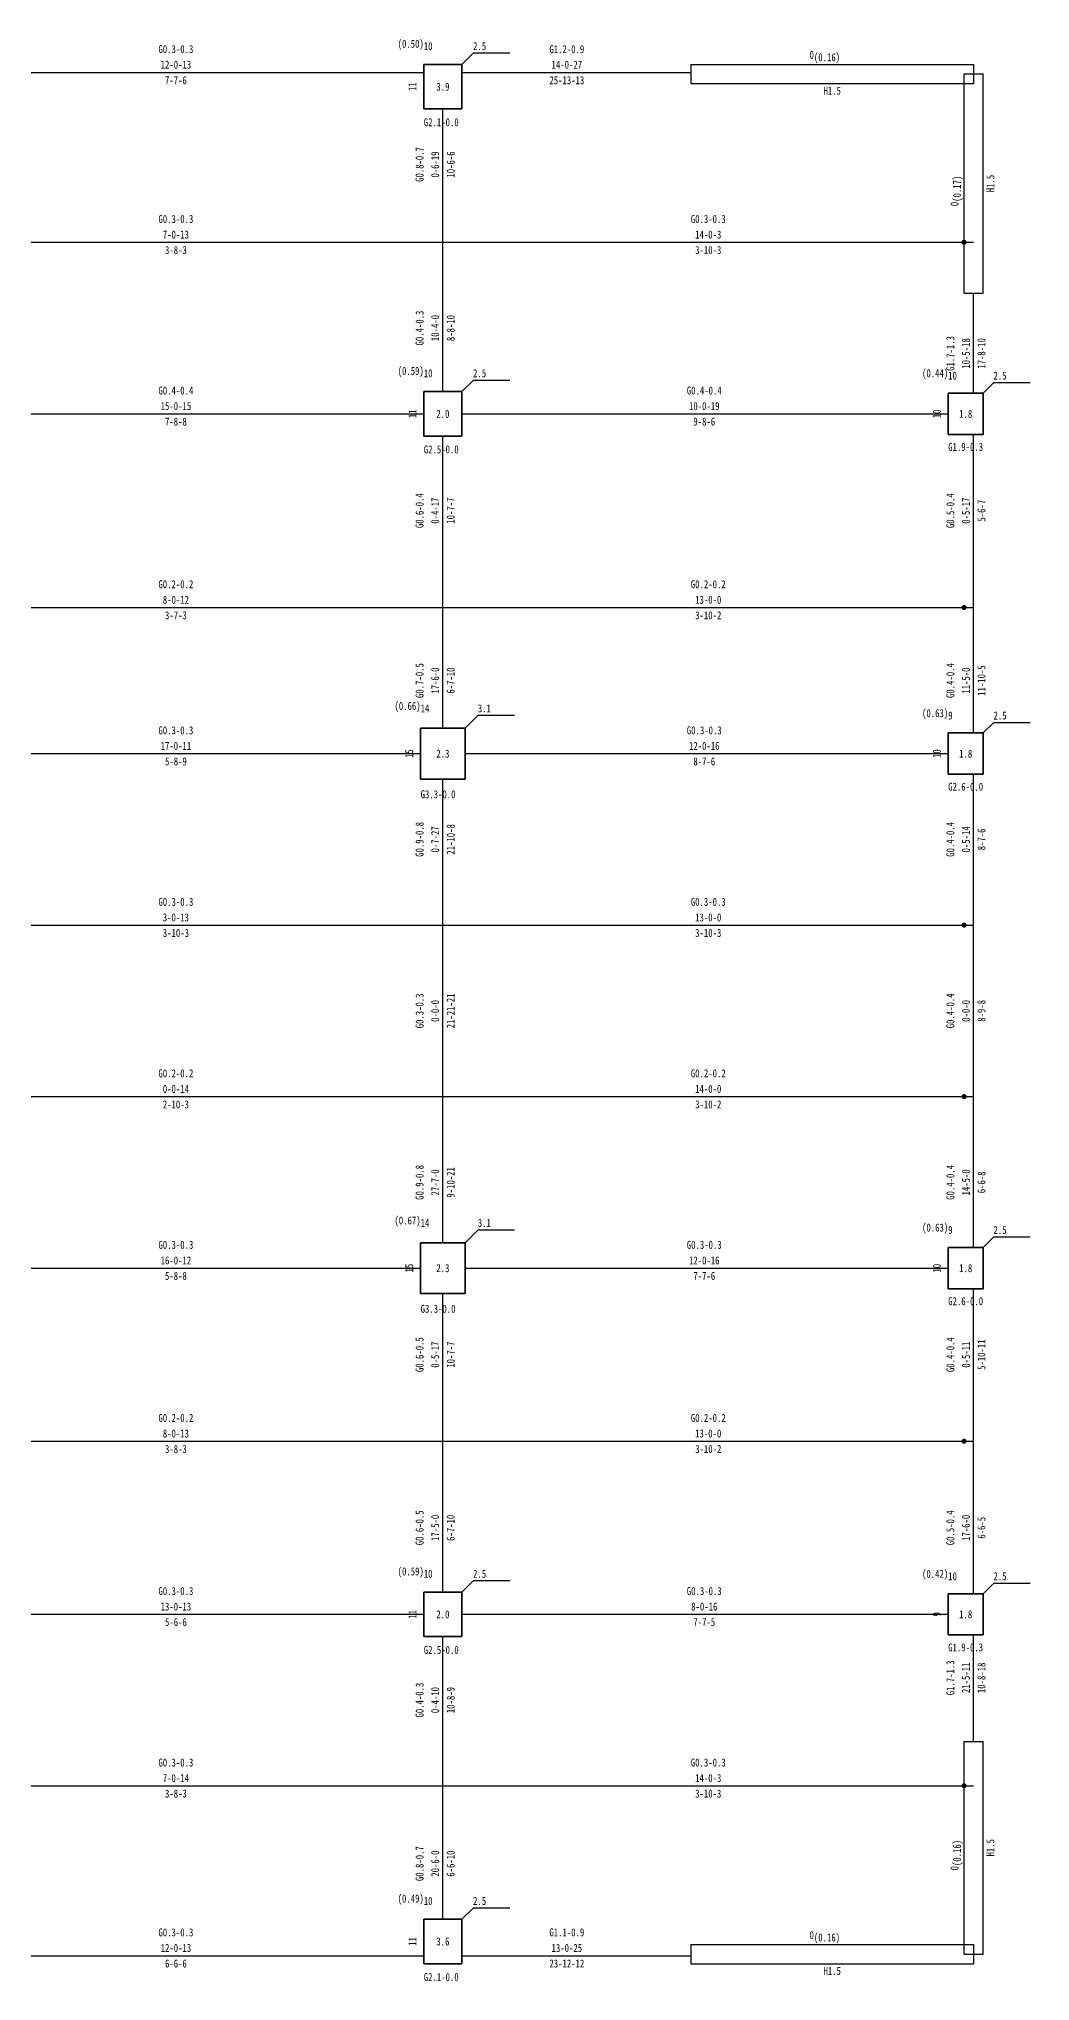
# Model space of a CAD drawing. Header units: millimetres. Extents: x -1455 to 850709, y 32926 to 221881.
# Drawn here: x 246144 to 261738, y 131225 to 161803 of the extents above; entities that cross this region are included whole.
import ezdxf
from ezdxf.enums import TextEntityAlignment as Align

# ---------------------------------------------------------------- set-up
doc = ezdxf.new("R2010")
doc.units = ezdxf.units.MM
for name, color, linetype, lineweight in [('层15100', 134, 'Continuous', 25), ('层15101', 52, 'Continuous', 25), ('层15103', 84, 'Continuous', 25), ('层15220', 4, 'Continuous', 25), ('层15221', 2, 'Continuous', 25), ('层15223', 3, 'Continuous', 25)]:
    doc.layers.add(name, color=color, linetype=linetype, lineweight=lineweight)
doc.styles.add('宋体', font='')
doc.styles.get('宋体').set_extended_font_data('宋体')

# ---------------------------------------------------------------- blocks, each defined once
blk = doc.blocks.new('5FLOOR')
at = {"layer": '层15100'}
for p, q in [((44.375, 41.275), (52.2, 41.274)), ((52.8, 41.274), (56.4, 41.274)), ((52.5, 38.6), (52.5, 40.7)), ((44.1, 38.6), (52.5, 38.6)), ((52.5, 36.25), (52.5, 38.6)), ((52.5, 38.6), (60.85, 38.6)), ((44.375, 35.9), (52.2, 35.9)), ((52.8, 35.9), (60.45, 35.9)), ((52.5, 32.85), (52.5, 35.55)), ((60.85, 32.85), (60.85, 35.575)), ((52.5, 30.95), (52.5, 32.85)), ((60.85, 30.875), (60.85, 32.85)), ((44.375, 30.55), (52.15, 30.55)), ((52.85, 30.55), (60.45, 30.55)), ((52.5, 27.85), (52.5, 30.15)), ((60.85, 27.85), (60.85, 30.225)), ((52.5, 25.15), (52.5, 27.85)), ((60.85, 25.15), (60.85, 27.85)), ((52.5, 22.85), (52.5, 25.15)), ((60.85, 22.775), (60.85, 25.15)), ((44.375, 22.45), (52.15, 22.45)), ((52.85, 22.45), (60.45, 22.45)), ((52.5, 19.725), (52.5, 22.05)), ((60.85, 19.725), (60.85, 22.125)), ((52.5, 17.35), (52.5, 19.725)), ((60.85, 17.325), (60.85, 19.725)), ((44.375, 17), (52.2, 17)), ((52.8, 17), (60.45, 17)), ((52.5, 14.3), (52.5, 16.65)), ((44.1, 14.3), (52.5, 14.3)), ((52.5, 12.2), (52.5, 14.3)), ((52.5, 14.3), (60.85, 14.3)), ((44.375, 11.626), (52.2, 11.625)), ((52.8, 11.625), (56.4, 11.626))]:
    blk.add_line(p, q, dxfattribs=at)
at = {"layer": '层15100', "color": 2}
for p, q in [((60.85, 36.225), (60.85, 37.8)), ((60.85, 15), (60.85, 16.675))]:
    blk.add_line(p, q, dxfattribs=at)
at = {"layer": '层15100', "color": 4}
for p, q in [((44.1, 32.85), (52.5, 32.85)), ((52.5, 32.85), (60.85, 32.85)), ((44.1, 27.85), (52.5, 27.85)), ((52.5, 27.85), (60.85, 27.85)), ((44.1, 25.15), (52.5, 25.15)), ((52.5, 25.15), (60.85, 25.15)), ((44.1, 19.725), (52.5, 19.725)), ((52.5, 19.725), (60.85, 19.725))]:
    blk.add_line(p, q, dxfattribs=at)
at = {"layer": '层15100', "color": 1, "linetype": 'Continuous', "const_width": 0.04}
for points in [[(60.72, 38.6, 1), (60.68, 38.6, 1)], [(60.72, 32.85, 1), (60.68, 32.85, 1)], [(60.72, 27.85, 1), (60.68, 27.85, 1)], [(60.72, 25.15, 1), (60.68, 25.15, 1)], [(60.72, 19.725, 1), (60.68, 19.725, 1)], [(60.72, 14.3, 1), (60.68, 14.3, 1)]]:
    blk.add_lwpolyline(points, format="xyb", close=True, dxfattribs=at)
at = {"layer": '层15103'}
for p, q in [((56.4, 41.4), (60.85, 41.4)), ((56.4, 41.4), (56.4, 41.1)), ((60.85, 41.4), (60.85, 41.1)), ((56.4, 41.1), (60.85, 41.1)), ((60.7, 38.6), (60.7, 41.25)), ((60.7, 41.25), (61, 41.25)), ((61, 38.6), (61, 41.25)), ((60.7, 37.8), (60.7, 38.6)), ((61, 37.8), (61, 38.6)), ((60.7, 37.8), (61, 37.8)), ((60.7, 14.3), (60.7, 15)), ((60.7, 15), (61, 15)), ((61, 14.3), (61, 15)), ((60.7, 11.65), (60.7, 14.3)), ((61, 11.65), (61, 14.3)), ((56.4, 11.8), (60.85, 11.8)), ((56.4, 11.8), (56.4, 11.5)), ((60.7, 11.65), (61, 11.65)), ((60.85, 11.8), (60.85, 11.5)), ((56.4, 11.5), (60.85, 11.5))]:
    blk.add_line(p, q, dxfattribs=at)
at = {"layer": '层15221'}
for p, q in [((52.8, 41.4), (52.975, 41.575)), ((53.551, 41.575), (52.975, 41.575)), ((52.8, 36.25), (52.975, 36.425)), ((53.551, 36.425), (52.975, 36.425)), ((61, 36.225), (61.162, 36.388)), ((61.738, 36.388), (61.162, 36.388)), ((52.85, 30.95), (53.05, 31.15)), ((53.626, 31.15), (53.05, 31.15)), ((61, 30.875), (61.162, 31.037)), ((61.738, 31.037), (61.162, 31.037)), ((52.85, 22.85), (53.05, 23.05)), ((53.626, 23.05), (53.05, 23.05)), ((61, 22.775), (61.162, 22.938)), ((61.738, 22.938), (61.162, 22.938)), ((52.8, 17.35), (52.975, 17.525)), ((53.551, 17.525), (52.975, 17.525)), ((61, 17.325), (61.162, 17.487)), ((61.738, 17.487), (61.162, 17.487)), ((52.8, 12.2), (52.975, 12.375)), ((53.551, 12.375), (52.975, 12.375))]:
    blk.add_line(p, q, dxfattribs=at)
at = {"layer": '层15220', "style": '宋体', "width": 0.8}
for s, p in [('G0.3-0.3', (48.3, 41.642)), ('G1.2-0.9', (54.45, 41.641)), ('12-0-13', (48.3, 41.397)), ('14-0-27', (54.45, 41.396)), ('7-7-6', (48.3, 41.152)), ('25-13-13', (54.45, 41.152)), ('G0.3-0.3', (48.3, 38.967)), ('G0.3-0.3', (56.675, 38.967)), ('7-0-13', (48.3, 38.722)), ('3-8-3', (48.3, 38.478)), ('3-10-3', (56.675, 38.478)), ('14-0-3', (56.675, 38.722)), ('G0.4-0.4', (48.3, 36.267)), ('15-0-15', (48.3, 36.022)), ('G0.4-0.4', (56.612, 36.267)), ('10-0-19', (56.612, 36.022)), ('7-8-8', (48.3, 35.778)), ('9-8-6', (56.612, 35.778)), ('G0.2-0.2', (48.3, 33.217)), ('8-0-12', (48.3, 32.972)), ('G0.2-0.2', (56.675, 33.217)), ('13-0-0', (56.675, 32.972)), ('3-7-3', (48.3, 32.728)), ('3-10-2', (56.675, 32.728)), ('G0.3-0.3', (48.3, 30.917)), ('G0.3-0.3', (56.612, 30.917)), ('17-0-11', (48.3, 30.672)), ('12-0-16', (56.612, 30.672)), ('5-8-9', (48.3, 30.428)), ('8-7-6', (56.612, 30.428)), ('G0.3-0.3', (48.3, 28.217)), ('G0.3-0.3', (56.675, 28.217)), ('3-0-13', (48.3, 27.972)), ('13-0-0', (56.675, 27.972)), ('3-10-3', (48.3, 27.728)), ('3-10-3', (56.675, 27.728)), ('G0.2-0.2', (48.3, 25.517)), ('G0.2-0.2', (56.675, 25.517)), ('2-10-3', (48.3, 25.028)), ('0-0-14', (48.3, 25.272)), ('3-10-2', (56.675, 25.028)), ('14-0-0', (56.675, 25.272)), ('G0.3-0.3', (48.3, 22.817)), ('16-0-12', (48.3, 22.572)), ('G0.3-0.3', (56.612, 22.817)), ('12-0-16', (56.612, 22.572)), ('5-8-8', (48.3, 22.328)), ('7-7-6', (56.612, 22.328)), ('G0.2-0.2', (48.3, 20.092)), ('8-0-13', (48.3, 19.847)), ('G0.2-0.2', (56.675, 20.092)), ('13-0-0', (56.675, 19.847)), ('3-8-3', (48.3, 19.603)), ('3-10-2', (56.675, 19.603)), ('G0.3-0.3', (48.3, 17.367)), ('G0.3-0.3', (56.612, 17.367)), ('13-0-13', (48.3, 17.122)), ('8-0-16', (56.612, 17.122)), ('5-6-6', (48.3, 16.878)), ('7-7-5', (56.612, 16.878)), ('G0.3-0.3', (48.3, 14.667)), ('G0.3-0.3', (56.675, 14.667)), ('7-0-14', (48.3, 14.422)), ('14-0-3', (56.675, 14.422)), ('3-8-3', (48.3, 14.178)), ('3-10-3', (56.675, 14.178)), ('G0.3-0.3', (48.3, 11.993)), ('G1.1-0.9', (54.45, 11.993)), ('12-0-13', (48.3, 11.748)), ('13-0-25', (54.45, 11.748)), ('6-6-6', (48.3, 11.503)), ('23-12-12', (54.45, 11.503))]:
    blk.add_text(s, height=0.126, dxfattribs=at).set_placement(p, align=Align.MIDDLE_CENTER)
for s, p in [('G0.8-0.7', (52.133, 39.825)), ('0-6-19', (52.378, 39.825)), ('10-6-6', (52.622, 39.825)), ('G0.4-0.3', (52.133, 37.25)), ('10-4-0', (52.378, 37.25)), ('8-8-10', (52.622, 37.25)), ('G1.7-1.3', (60.483, 36.85)), ('10-5-18', (60.728, 36.85)), ('17-8-10', (60.972, 36.85)), ('G0.6-0.4', (52.133, 34.375)), ('0-4-17', (52.378, 34.375)), ('10-7-7', (52.622, 34.375)), ('G0.5-0.4', (60.483, 34.375)), ('0-5-17', (60.728, 34.375)), ('5-6-7', (60.972, 34.375)), ('G0.7-0.5', (52.133, 31.7)), ('17-6-0', (52.378, 31.7)), ('6-7-10', (52.622, 31.7)), ('G0.4-0.4', (60.483, 31.7)), ('11-5-0', (60.728, 31.7)), ('11-10-5', (60.972, 31.7)), ('G0.9-0.8', (52.133, 29.2)), ('0-7-27', (52.378, 29.2)), ('21-10-8', (52.622, 29.2)), ('G0.4-0.4', (60.483, 29.2)), ('0-5-14', (60.728, 29.2)), ('8-7-6', (60.972, 29.2)), ('G0.3-0.3', (52.133, 26.5)), ('0-0-0', (52.378, 26.5)), ('21-21-21', (52.622, 26.5)), ('G0.4-0.4', (60.483, 26.5)), ('0-0-0', (60.728, 26.5)), ('8-9-8', (60.972, 26.5)), ('G0.9-0.8', (52.133, 23.8)), ('27-7-0', (52.378, 23.8)), ('9-10-21', (52.622, 23.8)), ('G0.4-0.4', (60.483, 23.8)), ('14-5-0', (60.728, 23.8)), ('6-6-8', (60.972, 23.8)), ('G0.6-0.5', (52.133, 21.088)), ('0-5-17', (52.378, 21.088)), ('10-7-7', (52.622, 21.088)), ('G0.4-0.4', (60.483, 21.088)), ('0-5-11', (60.728, 21.088)), ('5-10-11', (60.972, 21.088)), ('G0.6-0.5', (52.133, 18.362)), ('17-5-0', (52.378, 18.362)), ('6-7-10', (52.622, 18.362)), ('G0.5-0.4', (60.483, 18.362)), ('17-6-0', (60.728, 18.362)), ('6-6-5', (60.972, 18.362)), ('G1.7-1.3', (60.483, 16)), ('21-5-11', (60.728, 16)), ('10-8-18', (60.972, 16)), ('G0.4-0.3', (52.133, 15.65)), ('0-4-10', (52.378, 15.65)), ('10-8-9', (52.622, 15.65)), ('G0.8-0.7', (52.133, 13.075)), ('20-6-0', (52.378, 13.075)), ('6-6-10', (52.622, 13.075))]:
    blk.add_text(s, height=0.126, rotation=89.9997, dxfattribs=at).set_placement(p, align=Align.MIDDLE_CENTER)
at = {"layer": '层15221', "style": '宋体', "width": 0.8}
for s, p in [('(0.50)', (52.2, 41.625)), ('(0.59)', (52.2, 36.475)), ('(0.44)', (60.45, 36.438)), ('(0.66)', (52.15, 31.2)), ('(0.63)', (60.45, 31.087)), ('(0.67)', (52.15, 23.1)), ('(0.63)', (60.45, 22.988)), ('(0.59)', (52.2, 17.575)), ('(0.42)', (60.45, 17.537)), ('(0.49)', (52.2, 12.425))]:
    blk.add_text(s, height=0.126, dxfattribs=at).set_placement(p, align=Align.BOTTOM_RIGHT)
for s, p in [('10', (52.2, 41.625)), ('2.5', (52.975, 41.625)), ('10', (52.2, 36.475)), ('2.5', (52.975, 36.475)), ('10', (60.45, 36.438)), ('2.5', (61.162, 36.438)), ('14', (52.15, 31.2)), ('3.1', (53.05, 31.2)), ('9', (60.45, 31.087)), ('2.5', (61.162, 31.087)), ('14', (52.15, 23.1)), ('3.1', (53.05, 23.1)), ('9', (60.45, 22.988)), ('2.5', (61.162, 22.988)), ('10', (52.2, 17.575)), ('2.5', (52.975, 17.575)), ('10', (60.45, 17.537)), ('2.5', (61.162, 17.537)), ('10', (52.2, 12.425)), ('2.5', (52.975, 12.425))]:
    blk.add_text(s, height=0.126, dxfattribs=at).set_placement(p)
for s, p in [('11', (52.02, 41.05)), ('11', (52.02, 35.9)), ('10', (60.27, 35.9)), ('15', (51.97, 30.55)), ('10', (60.27, 30.55)), ('15', (51.97, 22.45)), ('10', (60.27, 22.45)), ('11', (52.02, 17)), ('9', (60.27, 17)), ('11', (52.02, 11.85))]:
    blk.add_text(s, height=0.126, rotation=89.9997, dxfattribs=at).set_placement(p, align=Align.MIDDLE_CENTER)
for s, p in [('3.9', (52.5, 41.05)), ('2.0', (52.5, 35.9)), ('1.8', (60.725, 35.9)), ('2.3', (52.5, 30.55)), ('1.8', (60.725, 30.55)), ('2.3', (52.5, 22.45)), ('1.8', (60.725, 22.45)), ('2.0', (52.5, 17)), ('1.8', (60.725, 17)), ('3.6', (52.5, 11.85))]:
    blk.add_text(s, height=0.126, dxfattribs=at).set_placement(p, align=Align.MIDDLE_CENTER)
for s, p in [('G2.1-0.0', (52.2, 40.49)), ('G2.5-0.0', (52.2, 35.34)), ('G1.9-0.3', (60.45, 35.38)), ('G3.3-0.0', (52.15, 29.91)), ('G2.6-0.0', (60.45, 30.03)), ('G3.3-0.0', (52.15, 21.81)), ('G2.6-0.0', (60.45, 21.93)), ('G1.9-0.3', (60.45, 16.48)), ('G2.5-0.0', (52.2, 16.44)), ('G2.1-0.0', (52.2, 11.29))]:
    blk.add_text(s, height=0.126, dxfattribs=at).set_placement(p, align=Align.MIDDLE_LEFT)
at = {"layer": '层15223', "style": '宋体', "width": 0.8}
for p in [(58.337, 41.45), (58.337, 11.85)]:
    blk.add_text('0', height=0.126, dxfattribs=at).set_placement(p, align=Align.BOTTOM_RIGHT)
for p in [(58.337, 41.45), (58.337, 11.85)]:
    blk.add_text('(0.16)', height=0.126, dxfattribs=at).set_placement(p)
for p in [(58.625, 41.05), (58.625, 11.45)]:
    blk.add_text('H1.5', height=0.126, dxfattribs=at).set_placement(p, align=Align.TOP_CENTER)
for s, p in [('(0.17)', (60.65, 39.237)), ('(0.16)', (60.65, 13.037))]:
    blk.add_text(s, height=0.126, rotation=89.9997, dxfattribs=at).set_placement(p)
for p in [(61.05, 39.525), (61.05, 13.325)]:
    blk.add_text('H1.5', height=0.126, rotation=89.9997, dxfattribs=at).set_placement(p, align=Align.TOP_CENTER)
for p in [(60.65, 39.237), (60.65, 13.037)]:
    blk.add_text('0', height=0.126, rotation=89.9997, dxfattribs=at).set_placement(p, align=Align.BOTTOM_RIGHT)
at = {"layer": '层15101'}
mesh = blk.add_polyface(dxfattribs=at)
corners = [(52.2, 40.7), (52.8, 40.7), (52.8, 40.7), (52.2, 40.7), (52.8, 40.7), (52.8, 41.4), (52.8, 41.4), (52.8, 40.7), (52.8, 41.4), (52.2, 41.4), (52.2, 41.4), (52.8, 41.4), (52.2, 41.4), (52.2, 40.7), (52.2, 40.7), (52.2, 41.4)]
mesh.append_faces([[corners[k] for k in face] for face in [(0, 1, 2, 3), (4, 5, 6, 7), (8, 9, 10, 11), (12, 13, 14, 15)]])
mesh = blk.add_polyface(dxfattribs=at)
corners = [(52.2, 35.55), (52.8, 35.55), (52.8, 35.55), (52.2, 35.55), (52.8, 35.55), (52.8, 36.25), (52.8, 36.25), (52.8, 35.55), (52.8, 36.25), (52.2, 36.25), (52.2, 36.25), (52.8, 36.25), (52.2, 36.25), (52.2, 35.55), (52.2, 35.55), (52.2, 36.25)]
mesh.append_faces([[corners[k] for k in face] for face in [(0, 1, 2, 3), (4, 5, 6, 7), (8, 9, 10, 11), (12, 13, 14, 15)]])
mesh = blk.add_polyface(dxfattribs=at)
corners = [(60.45, 35.575), (61, 35.575), (61, 35.575), (60.45, 35.575), (61, 35.575), (61, 36.225), (61, 36.225), (61, 35.575), (61, 36.225), (60.45, 36.225), (60.45, 36.225), (61, 36.225), (60.45, 36.225), (60.45, 35.575), (60.45, 35.575), (60.45, 36.225)]
mesh.append_faces([[corners[k] for k in face] for face in [(0, 1, 2, 3), (4, 5, 6, 7), (8, 9, 10, 11), (12, 13, 14, 15)]])
mesh = blk.add_polyface(dxfattribs=at)
corners = [(52.15, 30.15), (52.85, 30.15), (52.85, 30.15), (52.15, 30.15), (52.85, 30.15), (52.85, 30.95), (52.85, 30.95), (52.85, 30.15), (52.85, 30.95), (52.15, 30.95), (52.15, 30.95), (52.85, 30.95), (52.15, 30.95), (52.15, 30.15), (52.15, 30.15), (52.15, 30.95)]
mesh.append_faces([[corners[k] for k in face] for face in [(0, 1, 2, 3), (4, 5, 6, 7), (8, 9, 10, 11), (12, 13, 14, 15)]])
mesh = blk.add_polyface(dxfattribs=at)
corners = [(60.45, 30.225), (61, 30.225), (61, 30.225), (60.45, 30.225), (61, 30.225), (61, 30.875), (61, 30.875), (61, 30.225), (61, 30.875), (60.45, 30.875), (60.45, 30.875), (61, 30.875), (60.45, 30.875), (60.45, 30.225), (60.45, 30.225), (60.45, 30.875)]
mesh.append_faces([[corners[k] for k in face] for face in [(0, 1, 2, 3), (4, 5, 6, 7), (8, 9, 10, 11), (12, 13, 14, 15)]])
mesh = blk.add_polyface(dxfattribs=at)
corners = [(52.15, 22.05), (52.85, 22.05), (52.85, 22.05), (52.15, 22.05), (52.85, 22.05), (52.85, 22.85), (52.85, 22.85), (52.85, 22.05), (52.85, 22.85), (52.15, 22.85), (52.15, 22.85), (52.85, 22.85), (52.15, 22.85), (52.15, 22.05), (52.15, 22.05), (52.15, 22.85)]
mesh.append_faces([[corners[k] for k in face] for face in [(0, 1, 2, 3), (4, 5, 6, 7), (8, 9, 10, 11), (12, 13, 14, 15)]])
mesh = blk.add_polyface(dxfattribs=at)
corners = [(60.45, 22.125), (61, 22.125), (61, 22.125), (60.45, 22.125), (61, 22.125), (61, 22.775), (61, 22.775), (61, 22.125), (61, 22.775), (60.45, 22.775), (60.45, 22.775), (61, 22.775), (60.45, 22.775), (60.45, 22.125), (60.45, 22.125), (60.45, 22.775)]
mesh.append_faces([[corners[k] for k in face] for face in [(0, 1, 2, 3), (4, 5, 6, 7), (8, 9, 10, 11), (12, 13, 14, 15)]])
mesh = blk.add_polyface(dxfattribs=at)
corners = [(52.2, 16.65), (52.8, 16.65), (52.8, 16.65), (52.2, 16.65), (52.8, 16.65), (52.8, 17.35), (52.8, 17.35), (52.8, 16.65), (52.8, 17.35), (52.2, 17.35), (52.2, 17.35), (52.8, 17.35), (52.2, 17.35), (52.2, 16.65), (52.2, 16.65), (52.2, 17.35)]
mesh.append_faces([[corners[k] for k in face] for face in [(0, 1, 2, 3), (4, 5, 6, 7), (8, 9, 10, 11), (12, 13, 14, 15)]])
mesh = blk.add_polyface(dxfattribs=at)
corners = [(60.45, 16.675), (61, 16.675), (61, 16.675), (60.45, 16.675), (61, 16.675), (61, 17.325), (61, 17.325), (61, 16.675), (61, 17.325), (60.45, 17.325), (60.45, 17.325), (61, 17.325), (60.45, 17.325), (60.45, 16.675), (60.45, 16.675), (60.45, 17.325)]
mesh.append_faces([[corners[k] for k in face] for face in [(0, 1, 2, 3), (4, 5, 6, 7), (8, 9, 10, 11), (12, 13, 14, 15)]])
mesh = blk.add_polyface(dxfattribs=at)
corners = [(52.2, 11.5), (52.8, 11.5), (52.8, 11.5), (52.2, 11.5), (52.8, 11.5), (52.8, 12.2), (52.8, 12.2), (52.8, 11.5), (52.8, 12.2), (52.2, 12.2), (52.2, 12.2), (52.8, 12.2), (52.2, 12.2), (52.2, 11.5), (52.2, 11.5), (52.2, 12.2)]
mesh.append_faces([[corners[k] for k in face] for face in [(0, 1, 2, 3), (4, 5, 6, 7), (8, 9, 10, 11), (12, 13, 14, 15)]])

msp = doc.modelspace()

# ---------------------------------------------------------------- block references
at = {"xscale": 1000, "yscale": 1000, "zscale": 1000}
msp.add_blockref('5FLOOR', (200000, 120000), dxfattribs=at)

doc.saveas('drawing.dxf')
